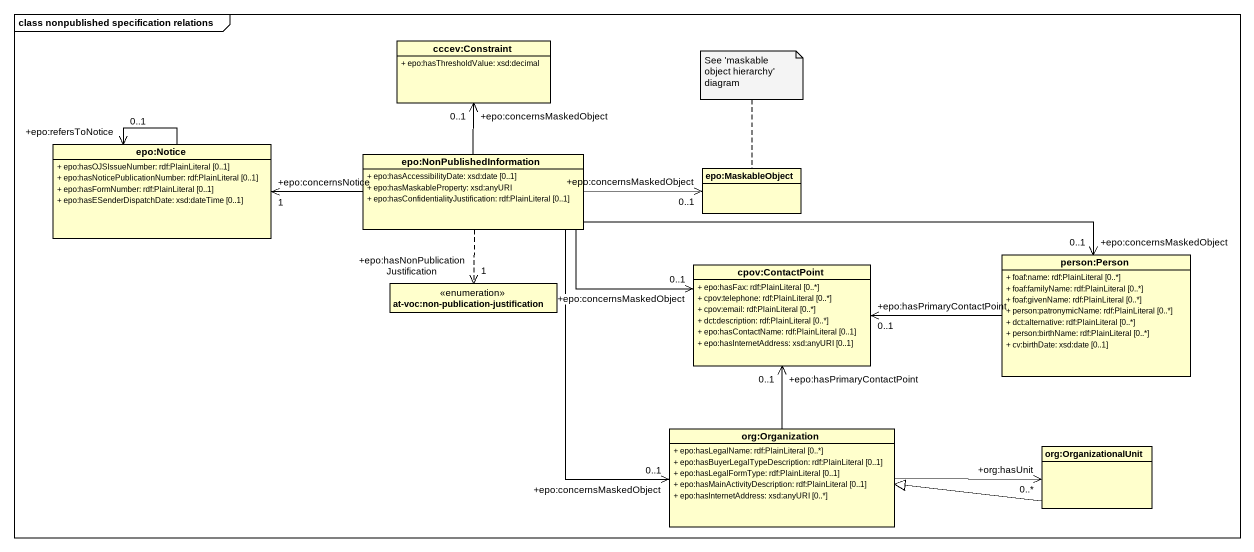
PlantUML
@startuml
mainframe class nonpublished specification relations
hide circle
hide empty members
skinparam classAttributeIconSize 0
class "cccev:Constraint" as cccev_Constraint {
  + epo:hasThresholdValue: xsd:decimal
}
class "epo:Notice" as epo_Notice {
  + epo:hasOJSIssueNumber: rdf:PlainLiteral [0..1]
  + epo:hasNoticePublicationNumber: rdf:PlainLiteral [0..1]
  + epo:hasFormNumber: rdf:PlainLiteral [0..1]
  + epo:hasESenderDispatchDate: xsd:dateTime [0..1]
}
class "epo:NonPublishedInformation" as epo_NonPublishedInformation {
  + epo:hasAccessibilityDate: xsd:date [0..1]
  + epo:hasMaskableProperty: xsd:anyURI
  + epo:hasConfidentialityJustification: rdf:PlainLiteral [0..1]
}
class "epo:MaskableObject" as epo_MaskableObject
class "person:Person" as person_Person {
  + foaf:name: rdf:PlainLiteral [0..*]
  + foaf:familyName: rdf:PlainLiteral [0..*]
  + foaf:givenName: rdf:PlainLiteral [0..*]
  + person:patronymicName: rdf:PlainLiteral [0..*]
  + dct:alternative: rdf:PlainLiteral [0..*]
  + person:birthName: rdf:PlainLiteral [0..*]
  + cv:birthDate: xsd:date [0..1]
}
enum "at-voc:non-publication-justification" as at_voc_non_publication
class "cpov:ContactPoint" as cpov_ContactPoint {
  + epo:hasFax: rdf:PlainLiteral [0..*]
  + cpov:telephone: rdf:PlainLiteral [0..*]
  + cpov:email: rdf:PlainLiteral [0..*]
  + dct:description: rdf:PlainLiteral [0..*]
  + epo:hasContactName: rdf:PlainLiteral [0..1]
  + epo:hasInternetAddress: xsd:anyURI [0..1]
}
class "org:Organization" as org_Organization {
  + epo:hasLegalName: rdf:PlainLiteral [0..*]
  + epo:hasBuyerLegalTypeDescription: rdf:PlainLiteral [0..1]
  + epo:hasLegalFormType: rdf:PlainLiteral [0..1]
  + epo:hasMainActivityDescription: rdf:PlainLiteral [0..1]
  + epo:hasInternetAddress: xsd:anyURI [0..*]
}
class "org:OrganizationalUnit" as org_OrganizationalUnit
epo_Notice --> "+epo:refersToNotice\n0..1" epo_Notice
epo_NonPublishedInformation -up-> "+epo:concernsMaskedObject\n0..1" cccev_Constraint
epo_NonPublishedInformation -left-> "+epo:concernsNotice\n1" epo_Notice
epo_NonPublishedInformation -right-> "+epo:concernsMaskedObject\n0..1" epo_MaskableObject
epo_NonPublishedInformation -right-> "+epo:concernsMaskedObject\n0..1" person_Person
epo_NonPublishedInformation ..> "+epo:hasNonPublicationJustification\n1" at_voc_non_publication
epo_NonPublishedInformation -right-> "+epo:concernsMaskedObject\n0..1" cpov_ContactPoint
epo_NonPublishedInformation --> "+epo:concernsMaskedObject\n0..1" org_Organization
person_Person -left-> "+epo:hasPrimaryContactPoint\n0..1" cpov_ContactPoint
org_Organization -up-> "+epo:hasPrimaryContactPoint\n0..1" cpov_ContactPoint
org_Organization -right-> "+org:hasUnit\n0..*" org_OrganizationalUnit
org_OrganizationalUnit -left-|> org_Organization
note top of epo_MaskableObject : See 'maskable object hierarchy' diagram
@enduml
